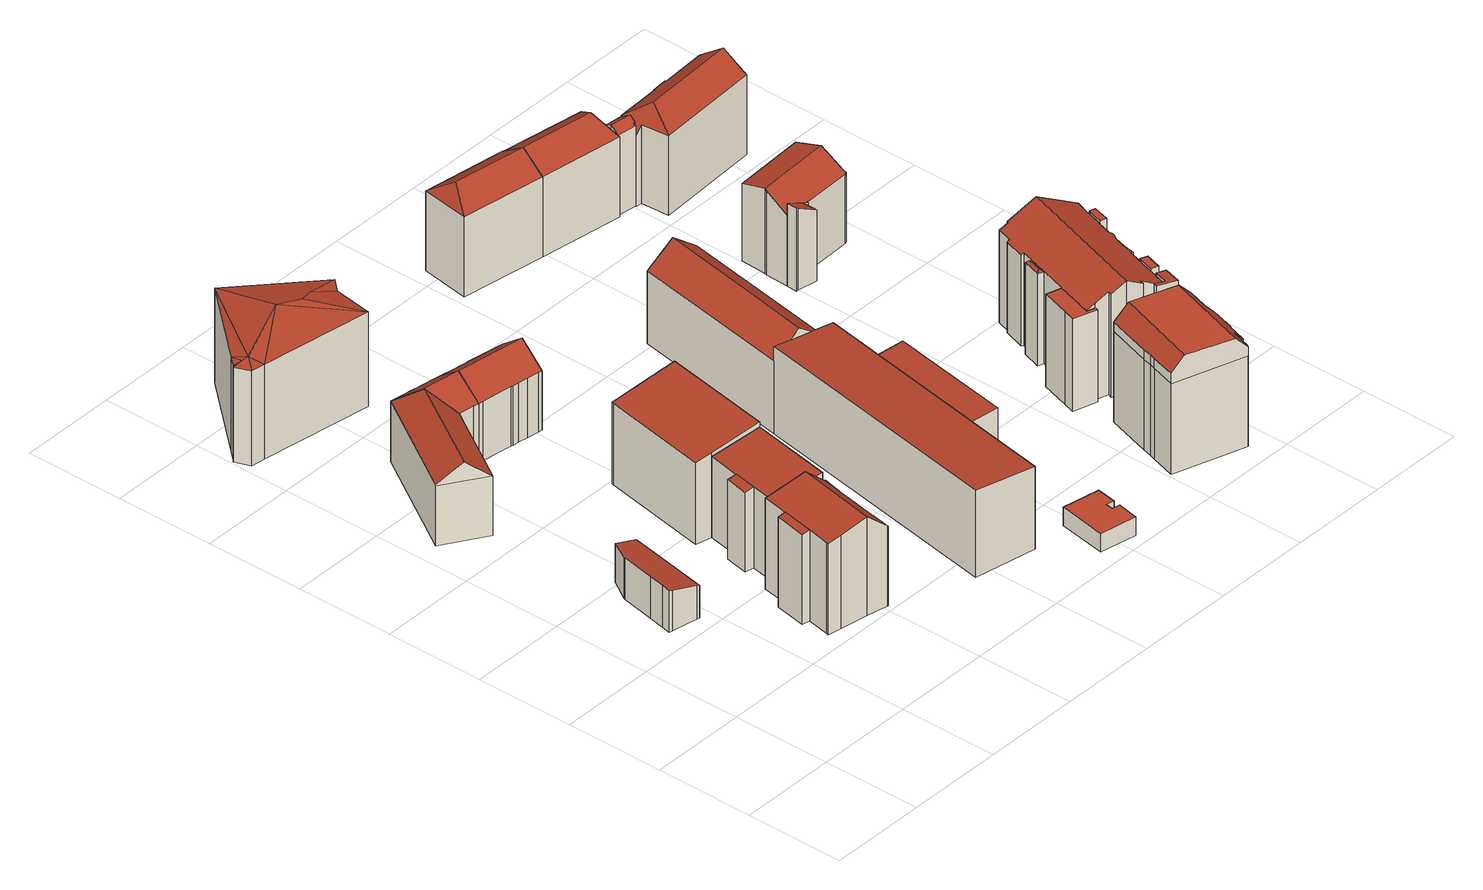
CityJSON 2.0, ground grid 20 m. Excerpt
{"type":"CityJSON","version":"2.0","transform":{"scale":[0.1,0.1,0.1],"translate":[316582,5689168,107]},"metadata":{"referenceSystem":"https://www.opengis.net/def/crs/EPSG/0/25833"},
"CityObjects":{
"building1":{"type":"Building","attributes":{"Dachtyp_tdc":"tdcPolyFlatRoof","Gemeindeschluessel":14713000,"Dachneigung":15.53,"QualitaetDacherkennung":79,"Geometrietyp2DReferenz":"3000","function":"31001_9998","roofType":"2100","measuredHeight":8.7},"geometry":[{"type":"MultiSurface","lod":"2","boundaries":[[[0,1,2,3]],[[1,4,5,2]],[[4,6,7,5]],[[6,8,9,7]],[[8,10,11,9]],[[10,12,13,11]],[[12,14,15,13]],[[14,16,17,15]],[[16,18,19,17]],[[18,0,3,19]],[[18,16,14,12,10,8,6,4,1,0]],[[3,2,5,7,9,11,13,15,17,19]]],"semantics":{"surfaces":[{"type":"WallSurface"},{"type":"RoofSurface"},{"type":"GroundSurface"}],"values":[0,0,0,0,0,0,0,0,0,0,1,2]}}]},
"building2":{"type":"Building","attributes":{"Gemeindeschluessel":14713000,"Geometrietyp2DReferenz":"3000","function":"31001_9998","roofType":"9999"},"children":["building2-1","building2-2"]},
"building2-1":{"type":"BuildingPart","attributes":{"Dachtyp_tdc":"tdcGableRoof","Dachneigung":10.07,"QualitaetDacherkennung":87,"Geometrietyp2DReferenz":"3000","roofType":"3100","measuredHeight":20.62},"parents":["building2"],"geometry":[{"type":"MultiSurface","lod":"2","boundaries":[[[20,21,22,23]],[[21,24,25,22]],[[24,26,27,25]],[[26,28,29,27]],[[28,30,31,29]],[[30,32,33,31]],[[32,34,35,33]],[[34,36,37,35]],[[36,38,39,37]],[[38,40,41,39]],[[40,42,41]],[[43,44,45,46]],[[44,47,48,45]],[[47,49,50,48]],[[49,51,52,50]],[[51,20,23,52]],[[47,44,43,42,40,38,36,34,32]],[[32,30,28,26,24,21,20,51,49,47]],[[23,22,25,27,29,31,33,35,37,39,41,46,45,48,50,52]],[[46,41,42,43]]],"semantics":{"surfaces":[{"type":"WallSurface"},{"type":"RoofSurface"},{"type":"GroundSurface"},{"type":"ClosureSurface"}],"values":[0,0,0,0,0,0,0,0,0,0,0,0,0,0,0,0,1,1,2,3]}}]},
"building2-2":{"type":"BuildingPart","attributes":{"Dachtyp_tdc":"tdcPolyFlatRoof","Dachneigung":9.48,"QualitaetDacherkennung":65,"Geometrietyp2DReferenz":"3000","roofType":"2100","measuredHeight":19.11},"parents":["building2"],"geometry":[{"type":"MultiSurface","lod":"2","boundaries":[[[40,53,54,41,42]],[[53,55,56,54]],[[55,57,43,46,56]],[[57,55,53,40]],[[41,54,56,46]],[[42,43,57,40]],[[42,41,46,43]]],"semantics":{"surfaces":[{"type":"WallSurface"},{"type":"RoofSurface"},{"type":"GroundSurface"},{"type":"ClosureSurface"}],"values":[0,0,0,1,2,0,3]}}]},
"building3":{"type":"Building","attributes":{"Gemeindeschluessel":14713000,"Geometrietyp2DReferenz":"3000","function":"31001_9998","roofType":"9999"},"children":["building3-1","building3-2"]},
"building3-1":{"type":"BuildingPart","attributes":{"Dachtyp_tdc":"tdcGableRoof","Dachneigung":37.48,"QualitaetDacherkennung":69,"Geometrietyp2DReferenz":"3000","roofType":"3100","measuredHeight":16.5},"parents":["building3"],"geometry":[{"type":"MultiSurface","lod":"2","boundaries":[[[58,59,60,61,62]],[[59,63,64,60]],[[63,65,66,64]],[[65,67,68,66]],[[67,69,70,68]],[[69,71,72,70]],[[71,73,74,72]],[[73,75,76,74]],[[75,77,78,76]],[[71,69,67,65,63,59,58,79,80]],[[80,81,82,77,75,73,71]],[[78,83,61,60,64,66,68,70,72,74,76]],[[84,81,80]],[[83,78,77,82,85]],[[85,82,81,84]],[[79,84,80]],[[83,85,62,61]],[[58,62,85,84,79]]],"semantics":{"surfaces":[{"type":"WallSurface"},{"type":"RoofSurface"},{"type":"GroundSurface"},{"type":"ClosureSurface"}],"values":[0,0,0,0,0,0,0,0,0,1,1,2,0,3,3,0,3,3]}}]},
"building3-2":{"type":"BuildingPart","attributes":{"Dachtyp_tdc":"tdcGableRoof","Dachneigung":37.45,"QualitaetDacherkennung":79,"Geometrietyp2DReferenz":"3000","roofType":"3100","measuredHeight":16.48},"parents":["building3"],"geometry":[{"type":"MultiSurface","lod":"2","boundaries":[[[86,87,78,77]],[[86,88,89,87]],[[88,90,91,89]],[[90,92,93,91]],[[92,62,61,93]],[[94,95,81,84,79,58]],[[90,96,97,98,81,95]],[[77,98,97,86]],[[86,97,96,88]],[[88,96,90]],[[92,94,58,62]],[[90,95,94,92]],[[61,83,78,87,89,91,93]],[[78,83,85,82,77]],[[83,61,62,85]],[[82,81,98,77]],[[82,85,84,81]],[[62,58,79,84,85]]],"semantics":{"surfaces":[{"type":"WallSurface"},{"type":"RoofSurface"},{"type":"GroundSurface"},{"type":"ClosureSurface"}],"values":[0,0,0,0,0,1,1,0,0,0,0,0,2,3,3,0,3,3]}}]},
"building4":{"type":"Building","attributes":{"Gemeindeschluessel":14713000,"Geometrietyp2DReferenz":"3000","function":"31001_9998","roofType":"9999"},"children":["building4-1","building4-2"]},
"building4-1":{"type":"BuildingPart","attributes":{"Dachtyp_tdc":"tdcPolyFlatRoof","Dachneigung":6.53,"QualitaetDacherkennung":58,"Geometrietyp2DReferenz":"3000","roofType":"2100","measuredHeight":16.89},"parents":["building4"],"geometry":[{"type":"MultiSurface","lod":"2","boundaries":[[[99,100,101,102]],[[99,103,104,100]],[[103,105,106,104]],[[107,105,103,99,102]],[[101,100,104,106,108]],[[107,108,106,105]],[[102,101,108,107]]],"semantics":{"surfaces":[{"type":"WallSurface"},{"type":"RoofSurface"},{"type":"GroundSurface"},{"type":"ClosureSurface"}],"values":[0,0,0,1,2,3,3]}}]},
"building4-2":{"type":"BuildingPart","attributes":{"Dachtyp_tdc":"tdcPolyFlatRoof","Dachneigung":7.79,"QualitaetDacherkennung":85,"Geometrietyp2DReferenz":"3000","roofType":"2100","measuredHeight":18.3},"parents":["building4"],"geometry":[{"type":"MultiSurface","lod":"2","boundaries":[[[105,109,110,106]],[[109,111,112,110]],[[111,113,114,112]],[[113,115,116,114]],[[115,102,101,116]],[[102,115,113,111,109,105,107]],[[108,106,110,112,114,116,101]],[[105,106,108,107]],[[108,101,102,107]]],"semantics":{"surfaces":[{"type":"WallSurface"},{"type":"RoofSurface"},{"type":"GroundSurface"},{"type":"ClosureSurface"}],"values":[0,0,0,0,0,1,2,3,3]}}]},
"building5":{"type":"Building","attributes":{"name":"Gbs Fachschule für Technik und Wirtschaft,Medizinische Berufsfachschule Helios","Dachtyp_tdc":"tdcFreeFormRoof","Gemeindeschluessel":14713000,"Dachneigung":14.52,"QualitaetDacherkennung":12,"Geometrietyp2DReferenz":"3000","function":"31001_3021","roofType":"5000","measuredHeight":22.27},"geometry":[{"type":"MultiSurface","lod":"2","boundaries":[[[117,118,119,120]],[[118,121,122,119]],[[121,123,124,122]],[[123,125,126,124]],[[125,127,128,126]],[[127,129,130,128]],[[129,131,132,130]],[[131,133,134,132]],[[133,135,136,134]],[[135,117,120,136]],[[137,138,139,135,133]],[[133,140,137]],[[131,140,133]],[[131,141,140]],[[141,131,129]],[[142,141,129,127]],[[142,127,125]],[[140,141,142,125,123]],[[137,118,138]],[[137,121,118]],[[140,121,137]],[[121,140,123]],[[139,138,118,117]],[[139,117,135]],[[120,119,122,124,126,128,130,132,134,136]]],"semantics":{"surfaces":[{"type":"WallSurface"},{"type":"RoofSurface"},{"type":"GroundSurface"}],"values":[0,0,0,0,0,0,0,0,0,0,1,1,1,1,1,1,1,1,1,1,1,1,1,1,2]}}]},
"building6":{"type":"Building","attributes":{"Dachtyp_tdc":"tdcPolyFlatRoof","Gemeindeschluessel":14713000,"Dachneigung":8.9,"QualitaetDacherkennung":85,"Geometrietyp2DReferenz":"3000","function":"31001_9998","roofType":"2100","measuredHeight":19.3},"geometry":[{"type":"MultiSurface","lod":"2","boundaries":[[[143,144,110,112]],[[144,145,146,110]],[[145,147,148,146]],[[147,149,150,148]],[[149,151,152,150]],[[151,153,154,152]],[[153,155,156,154]],[[155,143,112,156]],[[155,153,151,149,147,145,144,143]],[[112,110,146,148,150,152,154,156]]],"semantics":{"surfaces":[{"type":"WallSurface"},{"type":"RoofSurface"},{"type":"GroundSurface"}],"values":[0,0,0,0,0,0,0,0,1,2]}}]},
"building7":{"type":"Building","attributes":{"Dachtyp_tdc":"tdcGableRoof","Gemeindeschluessel":14713000,"Dachneigung":37.71,"QualitaetDacherkennung":71,"Geometrietyp2DReferenz":"3000","function":"31001_9998","roofType":"3100","measuredHeight":16.38},"geometry":[{"type":"MultiSurface","lod":"2","boundaries":[[[157,158,159,160]],[[158,161,162,159]],[[161,163,164,162]],[[163,165,166,164]],[[165,73,167,166]],[[73,168,169,167]],[[168,170,171,169]],[[170,172,173,171]],[[172,174,175,173]],[[174,176,177,175]],[[176,178,179,177]],[[178,180,181,179]],[[180,182,183,181]],[[182,184,185,183]],[[184,186,187,185]],[[186,157,160,187]],[[182,180,178,176,174,172,170,168]],[[168,73,165,163,161,158,157,186,184,182]],[[160,159,162,164,166,167,169,171,173,175,177,179,181,183,185,187]]],"semantics":{"surfaces":[{"type":"WallSurface"},{"type":"RoofSurface"},{"type":"GroundSurface"}],"values":[0,0,0,0,0,0,0,0,0,0,0,0,0,0,0,0,1,1,2]}}]},
"building8":{"type":"Building","attributes":{"Dachtyp_tdc":"tdcPolyFlatRoof","Gemeindeschluessel":14713000,"Dachneigung":0,"QualitaetDacherkennung":81,"Geometrietyp2DReferenz":"3000","function":"31001_9998","roofType":"1000","measuredHeight":3.83},"geometry":[{"type":"MultiSurface","lod":"2","boundaries":[[[188,189,190,191]],[[189,192,193,190]],[[192,194,195,193]],[[194,196,197,195]],[[196,198,199,197]],[[198,200,201,199]],[[200,202,203,201]],[[202,188,191,203]],[[202,200,198,196,194,192,189,188]],[[191,190,193,195,197,199,201,203]]],"semantics":{"surfaces":[{"type":"WallSurface"},{"type":"RoofSurface"},{"type":"GroundSurface"}],"values":[0,0,0,0,0,0,0,0,1,2]}}]},
"building9":{"type":"Building","attributes":{"Gemeindeschluessel":14713000,"Geometrietyp2DReferenz":"3000","function":"31001_9998","roofType":"9999"},"children":["building9-1","building9-2"]},
"building9-1":{"type":"BuildingPart","attributes":{"Dachtyp_tdc":"tdcGableRoof","Dachneigung":36.76,"QualitaetDacherkennung":85,"Geometrietyp2DReferenz":"3000","roofType":"3100","measuredHeight":19.44},"parents":["building9"],"geometry":[{"type":"MultiSurface","lod":"2","boundaries":[[[204,205,206,207]],[[205,208,209,206]],[[208,210,211,209]],[[208,205,212]],[[205,204,213,214,212]],[[210,208,212,214,215]],[[207,206,209,211]],[[204,207,211,210]],[[215,214,213]],[[210,215,213,204]]],"semantics":{"surfaces":[{"type":"WallSurface"},{"type":"RoofSurface"},{"type":"GroundSurface"},{"type":"ClosureSurface"}],"values":[0,0,0,0,1,1,2,3,0,3]}}]},
"building9-2":{"type":"BuildingPart","attributes":{"Dachtyp_tdc":"tdcPolyFlatRoof","Dachneigung":4.83,"QualitaetDacherkennung":67,"Geometrietyp2DReferenz":"3000","roofType":"2100","measuredHeight":18.23},"parents":["building9"],"geometry":[{"type":"MultiSurface","lod":"2","boundaries":[[[216,217,218,211,210]],[[217,219,220,218]],[[219,221,222,220]],[[221,223,204,207,222]],[[221,219,217,216,215,213,223]],[[207,211,218,220,222]],[[216,210,215]],[[213,204,223]],[[210,211,207,204]],[[210,204,213,215]]],"semantics":{"surfaces":[{"type":"WallSurface"},{"type":"RoofSurface"},{"type":"GroundSurface"},{"type":"ClosureSurface"}],"values":[0,0,0,0,1,2,0,0,3,3]}}]},
"building10":{"type":"Building","attributes":{"Dachtyp_tdc":"tdcPolyFlatRoof","Gemeindeschluessel":14713000,"Dachneigung":3.41,"QualitaetDacherkennung":69,"Geometrietyp2DReferenz":"3000","function":"31001_9998","roofType":"2100","measuredHeight":6.56},"geometry":[{"type":"MultiSurface","lod":"2","boundaries":[[[224,225,226,227]],[[225,228,229,226]],[[228,230,231,229]],[[230,224,227,231]],[[230,228,225,224]],[[227,226,229,231]]],"semantics":{"surfaces":[{"type":"WallSurface"},{"type":"RoofSurface"},{"type":"GroundSurface"}],"values":[0,0,0,0,1,2]}}]},
"building11":{"type":"Building","attributes":{"Dachtyp_tdc":"tdcHipAndGableRoof","Gemeindeschluessel":14713000,"Dachneigung":35.41,"QualitaetDacherkennung":68,"Geometrietyp2DReferenz":"3000","function":"31001_9998","roofType":"5000","measuredHeight":20.21},"geometry":[{"type":"MultiSurface","lod":"2","boundaries":[[[232,233,234,235]],[[233,236,237,234]],[[236,238,239,237]],[[238,232,235,239]],[[236,233,240]],[[232,238,241]],[[233,232,241,240]],[[238,236,240,241]],[[235,234,237,239]]],"semantics":{"surfaces":[{"type":"WallSurface"},{"type":"RoofSurface"},{"type":"GroundSurface"}],"values":[0,0,0,0,1,0,1,1,2]}}]},
"building12":{"type":"Building","attributes":{"Dachtyp_tdc":"tdcFreeFormRoof","Gemeindeschluessel":14713000,"Dachneigung":2.39,"QualitaetDacherkennung":46,"Geometrietyp2DReferenz":"3000","function":"31001_9998","roofType":"5000","measuredHeight":24.06},"geometry":[{"type":"MultiSurface","lod":"2","boundaries":[[[242,243,244,245]],[[243,246,247,244]],[[246,248,249,247]],[[248,250,251,249]],[[250,252,253,251]],[[252,254,255,253]],[[254,256,257,255]],[[256,258,259,257]],[[258,260,261,259]],[[260,262,263,261]],[[262,264,265,263]],[[264,266,267,265]],[[266,268,269,267]],[[268,270,271,269]],[[270,272,273,271]],[[272,274,275,273]],[[274,276,277,275]],[[276,242,245,277]],[[260,278,279,280,281,282,283,284,285,286,287,288,289]],[[290,291,292,293,294,295,296]],[[295,282,281,296]],[[250,296,281,252]],[[248,290,296,250]],[[276,294,293,242]],[[274,283,282,295,294,276]],[[242,293,292,243]],[[243,292,291,246]],[[246,291,290,248]],[[260,289,262]],[[262,289,288,264]],[[264,288,287,266]],[[266,287,286,268]],[[268,286,285,270]],[[270,285,284,272]],[[272,284,283,274]],[[252,281,280,254]],[[254,280,279,256]],[[256,279,278,258]],[[258,278,260]],[[245,244,247,249,251,253,255,257,259,261,263,265,267,269,271,273,275,277]]],"semantics":{"surfaces":[{"type":"WallSurface"},{"type":"RoofSurface"},{"type":"GroundSurface"}],"values":[0,0,0,0,0,0,0,0,0,0,0,0,0,0,0,0,0,0,1,1,1,0,0,0,0,0,0,0,0,0,0,0,0,0,0,0,0,0,0,2]}}]},
"building13":{"type":"Building","attributes":{"Gemeindeschluessel":14713000,"Geometrietyp2DReferenz":"3000","function":"31001_9998","roofType":"9999"},"children":["building13-1","building13-2","building13-3","building13-4","building13-5","building13-6"]},
"building13-1":{"type":"BuildingPart","attributes":{"Dachtyp_tdc":"tdcPolyFlatRoof","Dachneigung":0,"QualitaetDacherkennung":49,"Geometrietyp2DReferenz":"3000","roofType":"1000","measuredHeight":19.11},"parents":["building13"],"geometry":[{"type":"MultiSurface","lod":"2","boundaries":[[[297,298,299,300,301]],[[298,302,303,299]],[[302,304,305,306,303]],[[304,302,298,297]],[[300,299,303,306]],[[301,305,304,297]],[[301,300,306,305]]],"semantics":{"surfaces":[{"type":"WallSurface"},{"type":"RoofSurface"},{"type":"GroundSurface"},{"type":"ClosureSurface"}],"values":[0,0,0,1,2,0,3]}}]},
"building13-2":{"type":"BuildingPart","attributes":{"Dachtyp_tdc":"tdcGableRoof","Dachneigung":28.61,"QualitaetDacherkennung":65,"Geometrietyp2DReferenz":"3000","roofType":"3100","measuredHeight":23.09},"parents":["building13"],"geometry":[{"type":"MultiSurface","lod":"2","boundaries":[[[307,308,309,310]],[[307,311,308]],[[312,313,314]],[[312,315,316,313]],[[315,317,318,316]],[[317,319,320,318]],[[319,321,322,320]],[[321,323,324,322]],[[323,325,326,324]],[[325,327,328,326]],[[327,329,330,328]],[[329,331,332,330]],[[331,333,334,332]],[[333,335,336,334]],[[337,338,339,340]],[[338,341,342,339]],[[341,343,344,342]],[[343,345,346,344]],[[345,347,348,346]],[[347,349,350,348]],[[349,351,352,350]],[[351,353,354,352]],[[353,355,356,354]],[[355,301,300,356]],[[305,357,358,306]],[[359,360,361,362,363]],[[360,364,365,361]],[[364,366,367,365]],[[366,368,369,367]],[[368,370,371,369]],[[370,372,373,374,371]],[[366,364,360,359,375,376,357,305,301,355,353,351,349,347,345,343,341,338,337,335,333,331,329]],[[329,327,325,323,321,319,317,315,312,307,310,377,372,370,368,366]],[[374,378,309,308,313,316,318,320,322,324,326,328,330,332,334,336,340,339,342,344,346,348,350,352,354,356,300,306,358,379,362,361,365,367,369,371]],[[377,373,372]],[[377,378,374,373]],[[310,309,378,377]],[[312,314,311,307]],[[314,313,308,311]],[[340,336,335,337]],[[306,300,301,305]],[[379,358,357,376]],[[363,375,359]],[[362,379,376,375,363]]],"semantics":{"surfaces":[{"type":"WallSurface"},{"type":"RoofSurface"},{"type":"GroundSurface"},{"type":"ClosureSurface"}],"values":[0,0,0,0,0,0,0,0,0,0,0,0,0,0,0,0,0,0,0,0,0,0,0,0,0,0,0,0,0,0,0,1,1,2,0,3,3,0,3,3,3,3,0,3]}}]},
"building13-3":{"type":"BuildingPart","attributes":{"Dachtyp_tdc":"tdcPolyFlatRoof","Dachneigung":8.02,"QualitaetDacherkennung":45,"Geometrietyp2DReferenz":"3000","roofType":"2100","measuredHeight":19.68},"parents":["building13"],"geometry":[{"type":"MultiSurface","lod":"2","boundaries":[[[380,381,382,358,357]],[[381,383,384,382]],[[383,385,386,384]],[[385,363,362,386]],[[363,385,383,381,380,387,375]],[[379,358,382,384,386,362]],[[380,357,376,387]],[[357,358,379,376]],[[387,376,375]],[[376,379,362,363,375]]],"semantics":{"surfaces":[{"type":"WallSurface"},{"type":"RoofSurface"},{"type":"GroundSurface"},{"type":"ClosureSurface"}],"values":[0,0,0,0,1,2,0,3,0,3]}}]},
"building13-4":{"type":"BuildingPart","attributes":{"Dachtyp_tdc":"tdcFreeFormRoof","Dachneigung":40.19,"QualitaetDacherkennung":20,"Geometrietyp2DReferenz":"3000","roofType":"5000","measuredHeight":19.74},"parents":["building13"],"geometry":[{"type":"MultiSurface","lod":"2","boundaries":[[[311,388,389,308]],[[388,390,391,389]],[[390,314,313,391]],[[314,390,392]],[[393,392,390,388]],[[388,311,393]],[[311,314,392,393]],[[389,391,313,308]],[[308,313,314,311]]],"semantics":{"surfaces":[{"type":"WallSurface"},{"type":"RoofSurface"},{"type":"GroundSurface"},{"type":"ClosureSurface"}],"values":[0,0,0,1,1,1,1,2,3]}}]},
"building13-5":{"type":"BuildingPart","attributes":{"Dachtyp_tdc":"tdcPolyFlatRoof","Dachneigung":0,"QualitaetDacherkennung":52,"Geometrietyp2DReferenz":"3000","roofType":"1000","measuredHeight":19.1},"parents":["building13"],"geometry":[{"type":"MultiSurface","lod":"2","boundaries":[[[394,395,396,397]],[[395,398,337,340,396]],[[399,394,397,336,335]],[[399,398,395,394]],[[397,396,340,336]],[[335,337,398,399]],[[335,336,340,337]]],"semantics":{"surfaces":[{"type":"WallSurface"},{"type":"RoofSurface"},{"type":"GroundSurface"},{"type":"ClosureSurface"}],"values":[0,0,0,1,2,0,3]}}]},
"building13-6":{"type":"BuildingPart","attributes":{"Dachtyp_tdc":"tdcPolyFlatRoof","Dachneigung":0,"QualitaetDacherkennung":43,"Geometrietyp2DReferenz":"3000","roofType":"1000","measuredHeight":19.26},"parents":["building13"],"geometry":[{"type":"MultiSurface","lod":"2","boundaries":[[[373,400,401,374]],[[400,402,403,401]],[[402,404,405,403]],[[404,406,407,405]],[[406,310,309,407]],[[406,404,402,400,373,377,310]],[[309,378,374,401,403,405,407]],[[378,309,310,377]],[[374,378,377,373]]],"semantics":{"surfaces":[{"type":"WallSurface"},{"type":"RoofSurface"},{"type":"GroundSurface"},{"type":"ClosureSurface"}],"values":[0,0,0,0,0,1,2,3,3]}}]},
"building14":{"type":"Building","attributes":{"Gemeindeschluessel":14713000,"Geometrietyp2DReferenz":"3000","function":"31001_9998","roofType":"9999"},"children":["building14-1","building14-2"]},
"building14-1":{"type":"BuildingPart","attributes":{"Dachtyp_tdc":"tdcGableRoof","Dachneigung":33.84,"QualitaetDacherkennung":59,"Geometrietyp2DReferenz":"3000","roofType":"3100","measuredHeight":18.03},"parents":["building14"],"geometry":[{"type":"MultiSurface","lod":"2","boundaries":[[[408,409,410,411]],[[409,412,413,410]],[[414,415,416,417]],[[415,418,419,416]],[[418,420,421,419]],[[420,422,423,421]],[[422,424,425,423]],[[424,426,427,425]],[[426,428,429,427]],[[428,408,411,429]],[[424,422,420,418,415,414,430,431,432]],[[432,433,412,409,408,428,426,424]],[[411,410,413,434,435,417,416,419,421,423,425,427,429]],[[436,433,432]],[[434,413,412,433,436]],[[431,436,432]],[[434,436,431,430,435]],[[417,435,430,414]]],"semantics":{"surfaces":[{"type":"WallSurface"},{"type":"RoofSurface"},{"type":"GroundSurface"},{"type":"ClosureSurface"}],"values":[0,0,0,0,0,0,0,0,0,0,1,1,2,0,3,0,3,3]}}]},
"building14-2":{"type":"BuildingPart","attributes":{"Dachtyp_tdc":"tdcHipAndGableRoof","Dachneigung":35.75,"QualitaetDacherkennung":68,"Geometrietyp2DReferenz":"3000","roofType":"5000","measuredHeight":20.24},"parents":["building14"],"geometry":[{"type":"MultiSurface","lod":"2","boundaries":[[[437,438,439,239]],[[438,414,417,439]],[[440,232,235,413,412]],[[232,241,441,235]],[[241,437,239,441]],[[440,433,436,431,442,414,438,443]],[[438,437,241,443]],[[241,232,440,443]],[[239,439,417,435,434,413,235,441]],[[430,414,442]],[[430,435,417,414]],[[431,430,442]],[[412,433,440]],[[413,434,436,433,412]],[[434,435,430,431,436]]],"semantics":{"surfaces":[{"type":"WallSurface"},{"type":"RoofSurface"},{"type":"GroundSurface"},{"type":"ClosureSurface"}],"values":[0,0,0,0,0,1,1,1,2,0,3,0,0,3,3]}}]},
"building15":{"type":"Building","attributes":{"Gemeindeschluessel":14713000,"Geometrietyp2DReferenz":"3000","function":"31001_9998","roofType":"9999"},"children":["building15-1","building15-2"]},
"building15-1":{"type":"BuildingPart","attributes":{"Dachtyp_tdc":"tdcPolyFlatRoof","Dachneigung":28.64,"QualitaetDacherkennung":29,"Geometrietyp2DReferenz":"3000","roofType":"2100","measuredHeight":17.27},"parents":["building15"],"geometry":[{"type":"MultiSurface","lod":"2","boundaries":[[[444,445,446,447]],[[445,448,449,446]],[[448,450,451,449]],[[450,452,453,451]],[[452,454,455,453]],[[454,456,457,458,455]],[[454,452,450,448,445,444,459,460,456]],[[458,461,447,446,449,451,453,455]],[[460,457,456]],[[459,461,458,457,460]],[[444,447,461,459]]],"semantics":{"surfaces":[{"type":"WallSurface"},{"type":"RoofSurface"},{"type":"GroundSurface"},{"type":"ClosureSurface"}],"values":[0,0,0,0,0,0,1,2,0,3,3]}}]},
"building15-2":{"type":"BuildingPart","attributes":{"Dachtyp_tdc":"tdcGableRoof","Dachneigung":32.17,"QualitaetDacherkennung":56,"Geometrietyp2DReferenz":"3000","roofType":"3100","measuredHeight":17.79},"parents":["building15"],"geometry":[{"type":"MultiSurface","lod":"2","boundaries":[[[462,463,444,447,464]],[[457,465,466,458]],[[465,467,468,466]],[[467,469,470,468]],[[469,471,472,470]],[[471,473,474,472]],[[473,475,476,474]],[[475,477,478,476]],[[477,479,480,478]],[[479,462,464,480]],[[475,473,471,469]],[[469,467,465,457,460,481,463,462,479,477,475]],[[464,447,461,458,466,468,470,472,474,476,478,480]],[[459,444,463,481]],[[459,461,447,444]],[[460,459,481]],[[458,461,459,460,457]]],"semantics":{"surfaces":[{"type":"WallSurface"},{"type":"RoofSurface"},{"type":"GroundSurface"},{"type":"ClosureSurface"}],"values":[0,0,0,0,0,0,0,0,0,0,1,1,2,0,3,0,3]}}]},
"building16":{"type":"Building","attributes":{"Dachtyp_tdc":"tdcHipAndGableRoof","Gemeindeschluessel":14713000,"Dachneigung":35.92,"QualitaetDacherkennung":70,"Geometrietyp2DReferenz":"3000","function":"31001_9998","roofType":"5000","measuredHeight":20.16},"geometry":[{"type":"MultiSurface","lod":"2","boundaries":[[[482,483,484,485]],[[483,486,487,484]],[[486,488,489,487]],[[488,490,491,489]],[[490,492,493,491]],[[492,494,495,493]],[[494,496,497,495]],[[496,498,411,497]],[[498,499,429,411]],[[499,500,427,429]],[[500,501,423,427]],[[501,502,421,423]],[[502,503,419,421]],[[503,504,505,419]],[[504,506,507,505]],[[506,508,509,507]],[[508,510,511,509]],[[510,482,485,511]],[[506,504,503,502,501,500,499,498,496,494,492,512]],[[492,490,488,512]],[[488,486,483,482,510,508,506,512]],[[485,484,487,489,491,493,495,497,411,429,427,423,421,419,505,507,509,511]]],"semantics":{"surfaces":[{"type":"WallSurface"},{"type":"RoofSurface"},{"type":"GroundSurface"}],"values":[0,0,0,0,0,0,0,0,0,0,0,0,0,0,0,0,0,0,1,1,1,2]}}]}
},
"vertices":[
[92,420,116],[86,422,118],[86,422,31],[92,420,31],[90,440,118],[90,440,31],[96,472,118],[96,472,31],[110,540,117],[110,540,31],[111,543,117],[111,543,31],[137,585,112],[137,585,31],[182,577,99],[182,577,31],[151,410,99],[151,410,31],[146,411,101],[146,411,31],
[410,321,195],[408,321,197],[408,321,29],[410,321,29],[391,229,197],[391,229,29],[393,229,195],[393,229,29],[386,191,195],[386,191,29],[385,192,197],[385,192,29],[342,200,235],[342,200,29],[285,210,224],[285,210,29],[257,215,219],[257,215,29],[258,219,219],[258,219,29],[267,264,220],[267,264,29],[267,264,219],[279,329,219],[288,381,219],[288,381,29],[279,329,29],[373,365,235],[373,365,29],[415,358,197],[415,358,29],[417,358,196],[417,358,29],
[251,267,217],[251,267,29],[263,331,217],[263,331,29],[279,329,220],
[155,1100,156],[193,1094,156],[193,1094,29],[155,1100,29],[155,1100,154],[195,1094,156],[195,1094,29],[217,1090,156],[217,1090,29],[218,1090,156],[218,1090,29],[262,1084,156],[262,1084,29],[255,1035,194],[255,1035,29],[248,983,154],[248,983,29],[237,985,154],[237,985,29],[204,989,154],[204,989,29],[158,1094,160],[179,1046,194],[179,1045,194],[204,990,154],[179,1046,29],[179,1046,193],[179,1046,154],
[197,978,154],[197,978,29],[194,974,154],[194,974,29],[106,831,154],[106,831,29],[21,885,154],[21,885,29],[21,885,156],[63,858,194],[194,974,155],[197,978,155],[204,989,155],
[304,439,194],[304,439,28],[323,436,28],[323,436,197],[313,486,195],[313,486,28],[331,483,197],[331,483,28],[332,483,197],[332,483,28],
[343,547,197],[343,547,28],[446,528,211],[446,528,28],[415,362,211],[415,362,28],[313,381,197],[313,381,28],
[287,1331,204],[275,1252,204],[275,1252,6],[287,1331,6],[47,1287,204],[47,1287,6],[18,1291,204],[18,1291,6],[6,1322,204],[6,1322,6],[8,1323,204],[8,1323,6],[10,1326,204],[10,1326,6],[26,1344,204],[26,1344,6],[159,1494,204],[159,1494,6],[309,1355,204],[309,1355,6],[165,1362,228],[209,1341,225],[241,1352,217],[38,1316,212],[25,1319,209],[11,1321,205],
[446,528,221],[343,547,205],[310,554,199],[310,554,28],[350,770,199],[350,770,28],[351,775,199],[351,775,28],[359,773,201],[359,773,28],[418,763,210],[418,763,28],[486,751,221],[486,751,28],
[356,968,154],[337,971,154],[337,971,30],[356,968,30],[324,972,154],[324,972,30],[321,973,154],[321,973,30],[258,982,154],[258,982,30],[248,983,30],[255,1034,194],[255,1034,30],[262,1084,155],[262,1084,30],[300,1078,155],[300,1078,30],[304,1078,155],[304,1078,30],[324,1075,155],[324,1075,30],[327,1075,155],[327,1075,30],[404,1063,155],[404,1063,30],[397,1014,194],[397,1014,30],[389,963,154],[389,963,30],[382,964,154],[382,964,30],
[734,16,70],[751,114,70],[751,114,32],[734,16,32],[827,100,70],[827,100,32],[820,60,70],[820,60,32],[804,63,70],[804,63,32],[802,49,70],[802,49,32],[818,46,70],[818,46,32],[809,2,70],[809,2,32],
[639,662,179],[697,992,179],[697,992,27],[639,662,27],[803,974,182],[803,974,27],[746,643,182],[746,643,27],[752,983,222],[675,655,206],[694,652,222],[719,647,203],
[746,643,200],[767,639,199],[767,639,27],[674,111,199],[674,111,27],[546,133,209],[546,133,27],[639,662,209],
[855,616,93],[911,607,96],[911,607,30],[855,616,30],[869,360,96],[869,360,30],[813,370,93],[813,370,30],
[770,1287,195],[597,1313,195],[597,1313,28],[770,1287,28],[612,1412,194],[612,1412,28],[784,1387,194],[784,1387,28],[627,1358,230],[777,1336,230],
[992,117,225],[995,128,225],[995,128,36],[992,117,36],[1000,146,225],[1000,146,36],[1028,238,225],[1028,238,36],[1056,229,225],[1056,229,36],[1152,199,225],[1152,199,36],[1174,192,225],[1174,192,36],[1162,151,225],[1162,151,36],[1180,144,225],[1180,144,36],[1167,97,225],[1167,97,36],[1164,96,225],[1164,96,36],[1152,56,225],[1152,56,36],[1145,58,225],[1145,58,36],[1135,61,225],[1135,61,36],[1131,49,225],[1131,49,36],[1124,25,225],[1124,25,36],[1122,20,225],[1122,20,36],[976,66,225],[976,66,36],[1180,144,226],[1162,151,247],[1174,192,248],[1152,199,272],[1098,27,272],[1122,20,245],[1124,25,246],[1131,49,246],[1135,61,246],[1145,58,234],[1152,56,227],[1164,96,227],[1028,238,245],[1000,146,246],[995,128,246],[992,117,246],[976,66,247],[1002,58,276],[1056,229,276],
[1218,342,223],[1232,337,223],[1232,337,32],[1218,342,32],[1218,342,218],[1222,304,223],[1222,304,32],[1208,308,223],[1208,308,218],[1208,308,32],
[1083,440,225],[1083,440,32],[1066,386,32],[1066,386,225],[1083,440,224],[1095,479,225],[1095,479,32],[1095,479,224],[1101,500,225],[1101,500,32],[1096,502,222],[1096,502,32],[1110,545,222],[1110,545,32],[1114,544,225],[1114,544,32],[1124,574,225],[1124,574,32],[1141,569,234],[1141,569,32],[1142,572,234],[1142,572,32],[1198,555,263],[1198,555,32],[1278,530,217],[1278,530,32],[1265,497,218],[1265,497,32],[1267,496,217],[1267,496,32],[1256,463,217],[1255,464,218],[1255,464,32],[1256,463,32],[1247,435,218],[1247,435,32],[1251,433,215],[1251,433,32],[1250,427,215],[1250,427,32],[1241,415,218],[1241,415,32],[1233,390,218],[1233,390,32],[1234,375,215],[1234,375,32],[1232,369,215],[1232,369,32],[1227,370,218],[1227,370,32],[1203,293,218],[1203,293,32],[1172,272,230],[1147,280,245],[1147,280,32],[1172,272,32],[1172,272,229],[1145,272,245],[1145,272,32],[1113,282,263],[1113,282,32],[1083,291,247],[1083,291,32],[1086,299,247],[1086,299,32],[1060,306,234],[1060,306,225],[1060,306,32],[1176,271,228],[1194,265,218],[1043,311,225],[1043,311,32],[1194,265,32],
[1203,293,225],[1222,287,223],[1222,287,32],[1212,252,223],[1212,252,32],[1170,264,229],[1170,264,32],[1194,265,226],
[1071,444,224],[1071,444,32],[1083,482,224],[1083,482,32],[1087,475,229],[1079,448,229],
[1279,493,223],[1269,459,223],[1269,459,32],[1279,493,32],[1256,463,223],[1267,496,223],
[1058,299,225],[1058,299,32],[1010,314,225],[1010,314,32],[1017,337,225],[1017,337,32],[1035,395,225],[1035,395,32],
[983,1262,196],[943,1267,196],[943,1267,28],[983,1262,28],[942,1262,192],[942,1262,28],[949,1306,194],[961,1303,194],[961,1303,28],[949,1306,28],[988,1300,194],[988,1300,28],[987,1293,198],[987,1293,28],[990,1293,198],[990,1293,28],[988,1278,208],[988,1278,28],[987,1267,200],[987,1267,28],[983,1266,199],[983,1266,28],[948,1306,194],[948,1304,195],[945,1284,208],[943,1267,195],[945,1284,28],[948,1306,28],[945,1284,195],
[784,1387,193],[957,1361,193],[957,1361,28],[942,1262,195],[777,1336,28],[948,1306,195],[927,1314,230],
[1031,920,170],[1017,919,178],[1017,919,27],[1031,920,27],[1019,894,176],[1019,894,27],[1019,890,176],[1019,890,27],[979,897,198],[979,897,27],[975,897,200],[975,897,27],[976,919,200],[976,919,173],[976,919,27],[1031,921,170],[1027,921,172],[1031,921,27],
[1133,924,171],[1031,920,172],[1133,924,27],[978,966,202],[978,966,27],[978,970,205],[978,970,27],[979,971,205],[979,971,27],[981,1024,189],[981,1024,27],[1131,1033,188],[1131,1033,27],[1134,978,205],[1134,978,27],[1136,930,175],[1136,930,27],[1137,925,172],[1137,925,27],[1031,921,172],
[1119,1313,190],[1120,1309,193],[1120,1309,28],[1119,1313,28],[1211,1314,193],[1211,1314,28],[1214,1264,230],[1214,1264,28],[1217,1215,195],[1217,1215,28],[999,1202,194],[999,1202,28],[995,1259,192],[995,1259,28],[983,1261,174],[983,1261,28],[983,1262,174],[983,1266,174],[987,1267,180],[990,1293,187],[987,1293,182],[988,1300,183],[994,1299,192],[994,1299,28],[994,1303,192],[994,1303,28],[1087,1307,193],[1087,1307,28],[1087,1311,190],[1087,1311,28],[1020,1253,230]
]}
